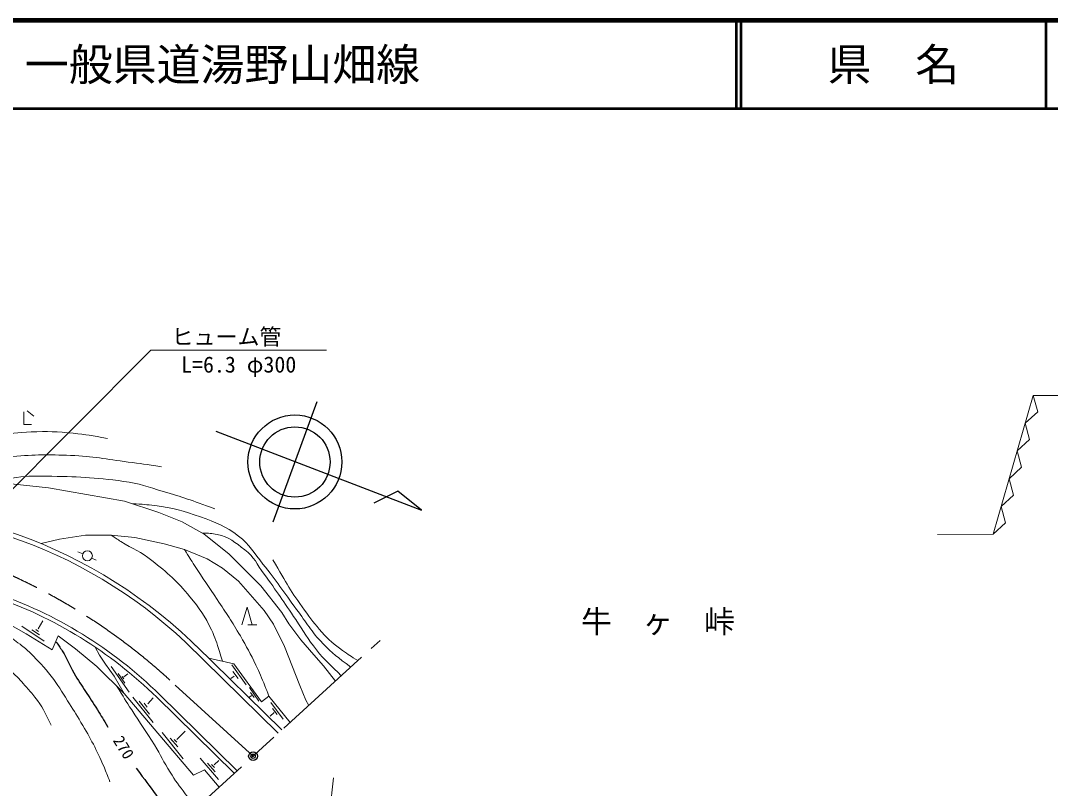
# Model space of a CAD drawing. Units: millimetres, scale not verified, with parts at other scales. Extents: x 40000 to 680000, y 20000 to 380000.
# Drawn here: x 216246 to 333515, y 292598 to 380000 of the extents above; entities that cross this region are included whole.
import ezdxf
from ezdxf.enums import TextEntityAlignment as Align

# ---------------------------------------------------------------- set-up
doc = ezdxf.new("R2010")
doc.units = ezdxf.units.MM
doc.header["$LTSCALE"] = 1000
doc.header["$PDMODE"] = 32
doc.header["$PDSIZE"] = 500
doc.linetypes.add('CHAIN', pattern=[18.5, 12, -1.5, 3.5, -1.5])
for name, color, linetype, lineweight in [('M-BGD', 7, 'Continuous', 13), ('M-BMK', 2, 'CHAIN', 13), ('M-BMK-HTXT', 7, 'Continuous', 13), ('M-BMK-SRVR', 3, 'Continuous', 25), ('M-STR-HTXT', 7, 'Continuous', 13), ('M-TTL', 2, 'Continuous', 140), ('M-TTL-LINE', 7, 'Continuous', 50)]:
    doc.layers.add(name, color=color, linetype=linetype, lineweight=lineweight)
doc.layers.add('M-OTRS', color=6, linetype='Continuous')
doc.layers.add('M-TTL-TXT', color=7, linetype='Continuous')
doc.styles.add('ＭＳ ゴシック', font='')
doc.styles.get('ＭＳ ゴシック').set_extended_font_data('MS Gothic')

msp = doc.modelspace()

# ---------------------------------------------------------------- linework, layer by layer
at = {"layer": 'M-BGD'}
for p, q in [((326994, 321531), (331563, 337328)), ((331563, 337328), (363260, 337328)), ((332066, 335470), (331563, 337328)), ((216989, 335561), (217764, 334954)), ((330649, 334169), (332066, 335470)), ((331153, 332311), (330649, 334169)), ((329735, 331009), (331153, 332311)), ((330239, 329151), (329735, 331009)), ((328821, 327850), (330239, 329151)), ((329325, 325992), (328821, 327850)), ((327907, 324690), (329325, 325992)), ((328411, 322833), (327907, 324690)), ((326994, 321531), (328411, 322833)), ((326994, 321531), (320666, 321495)), ((222781, 319544), (223326, 319295)), ((224355, 318814), (224838, 318584)), ((241431, 311224), (242031, 313224)), ((242031, 313224), (242631, 311224)), ((218912, 309351), (216374, 311075)), ((218265, 310759), (218770, 311687)), ((243131, 311224), (242131, 311224)), ((218413, 310064), (217522, 310650)), ((218296, 310441), (217966, 310690)), ((245576, 298867), (235019, 309236)), ((245999, 299253), (236245, 308833)), ((228611, 303563), (226550, 306479)), ((241948, 304386), (240303, 306654)), ((228121, 304586), (227373, 305680)), ((227987, 305078), (227818, 305321)), ((227993, 305315), (228460, 305633)), ((240569, 305383), (240203, 305105)), ((241030, 305109), (240419, 305915)), ((243376, 302528), (242294, 304074)), ((231345, 300095), (229009, 302974)), ((230719, 302235), (231355, 302908)), ((240577, 294313), (231751, 302968)), ((240904, 294611), (232060, 303283)), ((242548, 303185), (242321, 302982)), ((242847, 302927), (242436, 303530)), ((230934, 301039), (229766, 302516)), ((230654, 301834), (230336, 302292)), ((246143, 300461), (244750, 302359)), ((245451, 301022), (244928, 301705)), ((245105, 301241), (244673, 300826)), ((234026, 298149), (235004, 299097)), ((234755, 295944), (232369, 298947)), ((234138, 297346), (233285, 298299)), ((234026, 297869), (233739, 298162)), ((238799, 293610), (236696, 296050)), ((238293, 295297), (238816, 295777)), ((238399, 294500), (237520, 295484)), ((238318, 294986), (237994, 295328))]:
    msp.add_line(p, q, dxfattribs=at)
for points in [[(217475, 334038), (216624, 334038), (216624, 335477)], [(166494, 321914), (171121, 322770), (176855, 324200), (183449, 325209), (187760, 325819), (193523, 326513), (200568, 326997), (207718, 327375), (212001, 327515), (215169, 327263), (219417, 326828), (228062, 325304), (231988, 323986), (234638, 322934), (237133, 321532), (239951, 319317), (243610, 315668), (245987, 312619), (246786, 311336), (248146, 309514), (249646, 307803), (250740, 306541), (252110, 304820)], [(218579, 320465), (220680, 320957), (223624, 321441), (226547, 321420), (229274, 321154), (232583, 320425), (234896, 319794), (237504, 318742), (239256, 317649), (241079, 316205), (243988, 312833), (245040, 311298), (246280, 308732), (248054, 304312), (248741, 302630), (249068, 302048)], [(238862, 292750), (237203, 294705), (235941, 294103), (228048, 303419), (224914, 306475), (222489, 308494), (220512, 309980), (219825, 308354), (216867, 310211), (213705, 311960), (210677, 313369), (207922, 314442), (201144, 316818)], [(228048, 303419), (226892, 305376), (225896, 306736), (225223, 307759), (224742, 308684)], [(237684, 307420), (240525, 306770), (243680, 302438), (244521, 303083), (246942, 300111)]]:
    msp.add_lwpolyline(points, dxfattribs=at)
msp.add_circle((223853, 319083), 569, dxfattribs=at)
for centre, radius, start, end in [((196680, 267977), 56873, 45.11227, 95.39565), ((197541, 269536), 54596, 46.64953, 96.37687), ((197088, 267620), 49508, 45.56158, 71.14901), ((197064, 267595), 49984, 45.56158, 71.14901)]:
    msp.add_arc(centre, radius, start, end, dxfattribs=at)
for points, knots in [([(193389, 328896), (194138, 329187), (194384, 329250), (195034, 329438), (196736, 329931), (197761, 329889), (199516, 330137), (200767, 330313), (201485, 330284), (202731, 330492), (204811, 330838), (205946, 331186), (208008, 331624), (210170, 332083), (211363, 332440), (213546, 332788), (215059, 333029), (215918, 333112), (217448, 333180), (219317, 333264), (220373, 333210), (222234, 333021), (223763, 332866), (224307, 332777), (226126, 332431)], [0, 0, 0, 0, 1, 1, 1, 2, 2, 2, 3, 3, 3, 4, 4, 4, 5, 5, 5, 6, 6, 6, 7, 7, 7, 8, 8, 8, 8]), ([(202744, 327112), (203369, 327601), (203633, 327734), (204239, 328073), (205968, 329041), (207174, 329074), (209118, 329461), (211536, 329942), (212905, 330194), (215364, 330386), (217927, 330587), (219376, 330607), (221946, 330505), (224518, 330403), (225941, 330087), (228493, 329748), (229972, 329552), (230447, 329488), (232275, 329217)], [0, 0, 0, 0, 1, 1, 1, 2, 2, 2, 3, 3, 3, 4, 4, 4, 5, 5, 5, 6, 6, 6, 6]), ([(213424, 327402), (214235, 327687), (214518, 327747), (215236, 327903), (216747, 328231), (217642, 328136), (219189, 328127), (222632, 328108), (224572, 328004), (227985, 327551), (229778, 327313), (230732, 326899), (232471, 326401), (234804, 325733), (235577, 325432), (238360, 324424)], [0, 0, 0, 0, 1, 1, 1, 2, 2, 2, 3, 3, 3, 4, 4, 4, 5, 5, 5, 5]), ([(229013, 324985), (230191, 324955), (230561, 324908), (231546, 324789), (233617, 324538), (234766, 324207), (236733, 323513), (238519, 322883), (239544, 322459), (241058, 321322), (242379, 320331), (242798, 319420), (243841, 318140), (245428, 316193), (246161, 314982), (247676, 312979), (248831, 311451), (249318, 310453), (250662, 309088), (251805, 307929), (252315, 307528), (253853, 306407)], [0, 0, 0, 0, 1, 1, 1, 2, 2, 2, 3, 3, 3, 4, 4, 4, 5, 5, 5, 6, 6, 6, 7, 7, 7, 7]), ([(226547, 321420), (227085, 321064), (227228, 320975), (227667, 320694), (229026, 319824), (229935, 319552), (231200, 318549), (233034, 317094), (234044, 316214), (235532, 314406), (236641, 313059), (237235, 312245), (237971, 310663), (238408, 309725), (238578, 309165), (238897, 308181), (239038, 307747), (239086, 307602), (239241, 307064)], [0, 0, 0, 0, 1, 1, 1, 2, 2, 2, 3, 3, 3, 4, 4, 4, 5, 5, 5, 6, 6, 6, 6]), ([(236942, 321640), (237682, 321671), (237992, 321622), (238647, 321491), (240017, 321216), (240656, 320595), (241780, 319766), (242888, 318949), (243141, 318103), (243965, 317001), (245446, 315021), (246177, 313841), (247582, 311806), (248509, 310464), (248922, 309634), (249937, 308357), (250930, 307110), (251659, 306564), (252762, 305414), (252762, 305414), (252762, 305414), (252762, 305414)], [0, 0, 0, 0, 1, 1, 1, 2, 2, 2, 3, 3, 3, 4, 4, 4, 5, 5, 5, 6, 6, 6, 7, 7, 7, 7]), ([(234896, 319794), (235456, 318903), (235604, 318675), (236064, 317962), (237047, 316437), (237649, 315618), (238637, 314096), (239681, 312485), (240310, 311608), (241272, 309946), (242006, 308679), (242415, 307965), (243039, 306641), (243466, 305733), (243693, 305218), (244062, 304286), (244247, 303818), (244309, 303664), (244521, 303083)], [0, 0, 0, 0, 1, 1, 1, 2, 2, 2, 3, 3, 3, 4, 4, 4, 5, 5, 5, 6, 6, 6, 6]), ([(244982, 318620), (246590, 315865), (247008, 315021), (248578, 312900), (249323, 311894), (249722, 311311), (250555, 310376), (251372, 309460), (251919, 309018), (252911, 308294), (253572, 307812), (253822, 307643), (254663, 307145)], [0, 0, 0, 0, 1, 1, 1, 2, 2, 2, 3, 3, 3, 4, 4, 4, 4]), ([(166312, 311630), (168026, 311659), (168489, 311689), (169884, 311749), (174330, 311942), (176808, 312273), (181236, 312720), (183702, 312969), (185085, 313107), (187543, 313423), (189675, 313697), (190835, 314168), (192982, 314255), (195006, 314336), (196139, 314104), (198160, 313963), (200041, 313831), (201093, 313734), (202972, 313577), (204224, 313473), (204932, 313477), (206175, 313300), (207103, 313169), (207624, 313081), (208533, 312849), (209607, 312573), (210175, 312300), (211206, 311892), (211903, 311616), (212300, 311471), (212963, 311122), (213580, 310797), (213902, 310571), (214487, 310191), (215164, 309751), (215537, 309493), (216180, 309005), (216667, 308637), (216926, 308412), (217366, 307989), (218361, 307032), (218876, 306446), (219736, 305365), (220553, 304338), (220886, 303672), (221599, 302571), (222212, 301623), (222555, 301091), (223123, 300115), (224247, 298185), (224880, 297093), (225748, 295035), (226025, 294379), (226129, 294153), (226425, 293342)], [0, 0, 0, 0, 1, 1, 1, 2, 2, 2, 3, 3, 3, 4, 4, 4, 5, 5, 5, 6, 6, 6, 7, 7, 7, 8, 8, 8, 9, 9, 9, 10, 10, 10, 11, 11, 11, 12, 12, 12, 13, 13, 13, 14, 14, 14, 15, 15, 15, 16, 16, 16, 17, 17, 17, 18, 18, 18, 18]), ([(192897, 311715), (194322, 311676), (194690, 311665), (195838, 311616), (197194, 311559), (197953, 311521), (199307, 311429), (200392, 311356), (200999, 311306), (202082, 311214), (202463, 311182), (202677, 311165), (203057, 311122), (204154, 310996), (204775, 310944), (205851, 310699), (206697, 310506), (207145, 310298), (207968, 310021), (208434, 309864), (208697, 309782), (209153, 309598), (210004, 309255), (210459, 309012), (211270, 308582), (211886, 308255), (212207, 308029), (212794, 307651), (213472, 307213), (213840, 306948), (214487, 306465), (214864, 306184), (215069, 306018), (215418, 305703), (216062, 305125), (216358, 304733), (216942, 304095), (217322, 303679), (217527, 303438), (217874, 302994), (218767, 301849), (218961, 301309), (219736, 299777)], [0, 0, 0, 0, 1, 1, 1, 2, 2, 2, 3, 3, 3, 4, 4, 4, 5, 5, 5, 6, 6, 6, 7, 7, 7, 8, 8, 8, 9, 9, 9, 10, 10, 10, 11, 11, 11, 12, 12, 12, 13, 13, 13, 14, 14, 14, 14]), ([(227186, 304259), (228007, 302929), (228222, 302589), (228897, 301525), (229894, 299956), (230526, 299124), (231498, 297540), (232225, 296355), (232530, 295630), (233264, 294449), (233888, 293446), (234282, 292910), (235003, 291974), (235487, 291347), (235654, 291137), (236280, 290398)], [0, 0, 0, 0, 1, 1, 1, 2, 2, 2, 3, 3, 3, 4, 4, 4, 5, 5, 5, 5])]:
    msp.add_open_spline(points, degree=3, knots=knots, dxfattribs=at)
at = {"layer": 'M-BGD', "lineweight": 25}
for points, knots in [([(220235, 309326), (220607, 308841), (220707, 308685), (220986, 308259), (221596, 307328), (221752, 306698), (222311, 305736), (223291, 304049), (223985, 303193), (225003, 301530), (225468, 300769), (225619, 300524), (226180, 299574)], [0, 0, 0, 0, 1, 1, 1, 2, 2, 2, 3, 3, 3, 4, 4, 4, 4]), ([(229406, 294897), (230516, 293426), (230803, 293043), (231677, 291837), (232639, 290510), (232938, 290076), (234095, 288408)], [0, 0, 0, 0, 1, 1, 1, 2, 2, 2, 2])]:
    msp.add_open_spline(points, degree=3, knots=knots, dxfattribs=at)
at = {"layer": 'M-BMK'}
for p, q in [((218852, 274522), (257181, 309439)), ((242717, 296263), (233252, 304924)), ((251863, 293809), (244059, 223574))]:
    msp.add_line(p, q, dxfattribs=at)
msp.add_arc((186564, 253899), 69161, 47.54166, 67.00883, dxfattribs=at)
at = {"layer": 'M-BMK-SRVR'}
for p, q in [((249990, 336619), (244985, 322894)), ((238484, 333276), (261885, 324284)), ((259202, 326445), (256477, 325076)), ((261885, 324284), (259202, 326445))]:
    msp.add_line(p, q, dxfattribs=at)
for centre, radius in [((247482, 329754), 5351), ((247482, 329754), 4000), ((242717, 296263), 500)]:
    msp.add_circle(centre, radius, dxfattribs=at)
msp.add_point((242717, 296263), dxfattribs=at)
at = {"layer": 'M-OTRS'}
msp.add_point((242717, 296263), dxfattribs=at)
at = {"layer": 'M-STR-HTXT'}
for p, q in [((209997, 321354), (231084, 342471)), ((231084, 342471), (251084, 342471))]:
    msp.add_line(p, q, dxfattribs=at)
at = {"layer": 'M-TTL'}
msp.add_line((680000, 380000), (40000, 380000), dxfattribs=at)
at = {"layer": 'M-TTL-LINE'}
for p, q in [((297750, 380000), (297750, 370000)), ((298250, 380000), (298250, 370000)), ((333000, 380000), (333000, 370000)), ((40000, 370000), (680000, 370000))]:
    msp.add_line(p, q, dxfattribs=at)

# ---------------------------------------------------------------- texts
at = {"layer": 'M-BGD', "style": 'ＭＳ ゴシック'}
msp.add_text('270', height=1320, rotation=301.678, dxfattribs=at).set_placement((226374, 297855), align=Align.BOTTOM_LEFT)
at = {"layer": 'M-BMK-HTXT', "style": 'ＭＳ ゴシック'}
msp.add_text('牛\u3000ヶ\u3000峠', height=2566, dxfattribs=at).set_placement((280074, 309546), align=Align.BOTTOM_LEFT)
at = {"layer": 'M-STR-HTXT', "style": 'ＭＳ ゴシック'}
for s, p in [('ヒューム管', (233442, 342548)), ('L=6.3 φ300', (234524, 339381))]:
    msp.add_text(s, height=1833, dxfattribs=at).set_placement(p, align=Align.BOTTOM_LEFT)
at = {"layer": 'M-TTL-TXT', "style": 'ＭＳ ゴシック'}
msp.add_text('一般県道湯野山畑線', height=3666, dxfattribs=at).set_placement((216734, 375000), align=Align.MIDDLE_LEFT)
msp.add_text('県\u3000名', height=3666, dxfattribs=at).set_placement((315625, 375000), align=Align.MIDDLE_CENTER)

doc.saveas('drawing.dxf')
